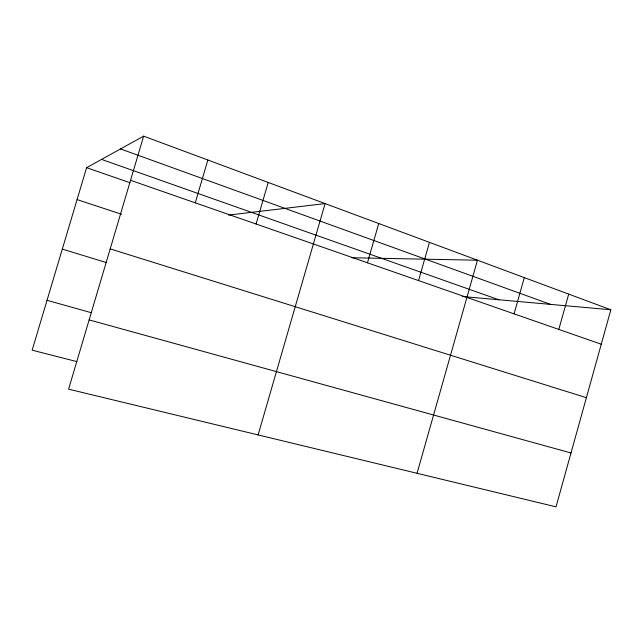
<?xml version="1.0" encoding="UTF-8"?>
<svg xmlns="http://www.w3.org/2000/svg" width="643" height="643" viewBox="0 0 643 643"><rect width="100%" height="100%" fill="white"/><g stroke="black" fill="none" stroke-linecap="round" stroke-linejoin="round"><path stroke-width="0.96" d="M558.815 329.433L568.709 294.116M610.85 309.773L556.01 506.845L68.584 389.16L143.638 136.155L610.85 309.773L462.213 296.495M514.095 313.856L524.302 277.615M417.05 473.296L477.46 260.206L351.592 257.747M418.545 280.589L429.452 242.371M367.458 262.794L378.743 223.523M258.116 434.925L325.085 203.582L228.554 215.084M256.099 224.013L268.219 182.451M195.255 202.826L207.85 160.019M143.638 136.155L86.604 167.67L32.15 350.194L76.895 361.607M89.128 319.892L571 452.969M47.027 300.313L91.394 312.723M62.307 249.106L106.28 262.537M110.194 248.881L586.392 397.679M77.08 199.579L121.623 214.304M130.545 180.297L601.269 344.214M86.604 167.67L129.958 182.716M101.57 159.4L498.872 299.775M120.514 148.927L550.609 304.396"/></g></svg>
